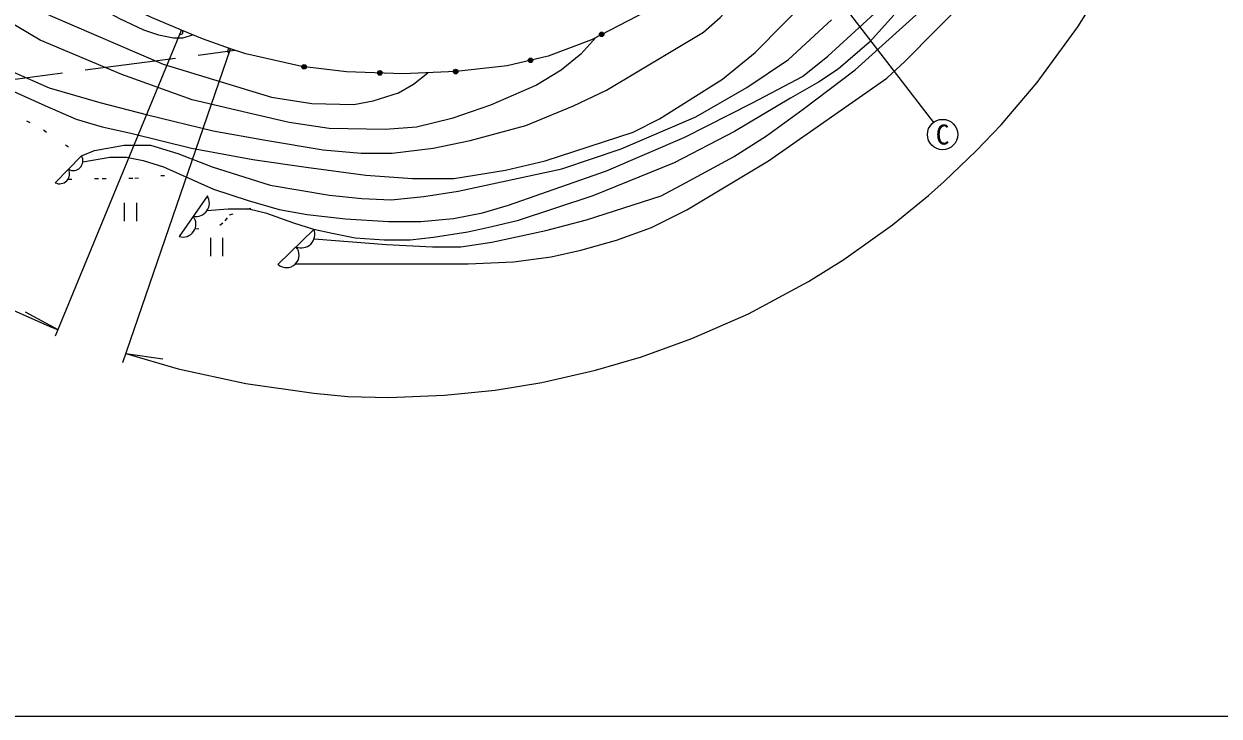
# Model space of a CAD drawing. Units: millimetres at full size, sheet at 1:1000; details may follow other scales. Extents: x 40000 to 680000, y 20000 to 380000.
# Drawn here: x 474818 to 553549, y 205000 to 250573 of the extents above; entities that cross this region are included whole.
import ezdxf
from ezdxf.enums import TextEntityAlignment as Align

# ---------------------------------------------------------------- set-up
doc = ezdxf.new("R2010")
doc.units = ezdxf.units.MM
doc.header["$LTSCALE"] = 1000
doc.linetypes.add('DASHED', pattern=[7.5, 6, -1.5])
doc.linetypes.add('DOTTED', pattern=[1.75, 0.25, -1.5])
for name, color, linetype, lineweight in [('M-BGD', 7, 'Continuous', 13), ('M-STR-HTXT', 7, 'Continuous', 13), ('M-STR-STRC', 7, 'Continuous', 13), ('M-TTL-BAND', 7, 'Continuous', 25)]:
    doc.layers.add(name, color=color, linetype=linetype, lineweight=lineweight)
doc.styles.add('ＭＳ ゴシック', font='')
doc.styles.get('ＭＳ ゴシック').set_extended_font_data('MS Gothic')

msp = doc.modelspace()

# ---------------------------------------------------------------- hatches: boundary and pattern name
at = {"layer": 'M-BGD'}
for points in [[(513011, 249952, -1), (512744, 249815, -1)], [(508339, 248212, -0.41421), (508228, 248031, -0.41421), (508047, 248142, -1)], [(493430, 247728, -0.41421), (493264, 247596, -0.41421), (493132, 247762, -1)], [(498411, 247341, -0.41421), (498256, 247197, -0.41421), (498111, 247352, -1)], [(503407, 247439, -0.41421), (503263, 247283, -0.41421), (503107, 247426, -1)]]:
    msp.add_hatch(color=256, dxfattribs=at).paths.add_polyline_path(points)

# ---------------------------------------------------------------- linework, layer by layer
at = {"layer": 'M-BGD', "linetype": 'DASHED'}
msp.add_line((471417, 246561), (488715, 248843), dxfattribs=at)
at = {"layer": 'M-BGD'}
for p, q in [((476879, 240118), (478616, 241886)), ((481430, 238791), (481430, 237591)), ((482230, 238791), (482230, 237591)), ((486901, 239245), (485035, 236577)), ((491556, 234747), (493924, 237045)), ((487110, 236483), (487110, 235283)), ((487910, 236483), (487910, 235283))]:
    msp.add_line(p, q, dxfattribs=at)
for points in [[(446018, 272955), (446969, 273039), (448054, 272999), (448736, 272800), (449570, 272421), (450978, 271558), (453812, 269512), (459326, 264839), (465078, 260342), (468673, 258107), (471411, 256517), (479179, 251991), (481118, 250937), (482699, 250180), (483690, 249845), (484671, 249667), (485307, 249667), (485929, 249862)], [(445950, 272106), (447281, 272106), (448132, 271883), (448998, 271445), (449768, 270962), (453109, 268346), (457419, 264333), (463923, 259063), (470169, 254766), (476541, 251123), (484001, 247922), (491123, 245755), (493788, 245322), (496542, 245268), (497832, 245502), (499483, 246046), (500471, 246616), (501419, 247357)], [(485205, 250167), (483233, 250998), (480061, 252518), (477012, 254541), (473896, 257065), (464982, 264402)], [(512495, 249686), (511511, 248577), (510213, 247524), (508578, 246547), (505551, 245225), (502996, 244347), (500675, 243780), (498616, 243631), (494922, 243682), (492288, 244078), (489928, 244629), (485907, 245579), (481268, 247239), (475887, 249503), (469587, 253263), (463511, 257418), (460169, 259925), (458028, 261641), (456792, 262473), (455755, 263087), (454642, 263580), (453318, 263708)], [(474095, 247423), (476489, 246372), (479820, 245409), (482951, 244580), (487279, 243528), (490723, 242911), (494529, 242275), (497029, 242052), (499083, 242052), (501775, 242386), (504209, 242901), (507891, 243895), (511025, 245169), (513187, 246210), (519575, 250022), (520686, 251003), (521698, 252123), (523372, 254229), (524009, 255641), (524187, 257296)], [(473951, 246210), (476200, 245200), (478259, 244306), (479979, 243806), (481867, 243387), (485860, 242397), (489904, 241653), (493415, 241130), (497344, 240605), (500421, 240403), (503134, 240403), (506547, 240934), (509165, 241565), (514956, 243449), (516693, 244332), (520828, 246930), (522994, 248698), (528637, 254412)], [(492701, 234766), (496817, 234778), (504085, 234778), (507073, 234905), (509556, 235227), (511504, 235676), (513847, 236339), (516156, 237178), (518481, 238340), (523856, 241568), (531657, 247003), (532839, 248099), (536992, 252302)], [(478702, 241500), (480484, 241803), (481581, 241803), (482665, 241584), (484004, 241169), (487308, 239685), (489590, 238943), (491641, 238359), (493487, 238023), (495995, 237733), (498840, 237559), (500958, 237559), (503106, 237756), (505034, 238127), (506729, 238638), (513202, 240907), (518351, 243112), (522821, 245375), (526109, 247103), (527765, 248458), (530846, 251254)], [(516401, 251702), (512202, 249535), (509347, 248451), (506647, 247810), (503283, 247434), (499789, 247291), (496063, 247427), (493127, 247762), (489427, 248595), (488433, 248942)], [(493930, 236418), (498703, 236040), (501723, 235904), (503600, 235904), (505637, 236199), (509197, 236962), (511868, 237663), (516787, 239243), (518407, 240109), (521560, 241815), (523738, 243199), (526150, 244962), (529574, 247554), (533589, 251174)], [(478616, 241886), (479473, 242234), (481432, 242584), (483165, 242584), (484962, 242037), (487220, 241169), (491040, 239965), (494938, 239307), (497082, 239087), (499015, 238991), (501169, 239203), (503424, 239552), (510259, 241037), (514167, 242343), (519090, 244444), (522437, 246387), (525180, 248221), (528014, 250852)], [(532122, 251143), (530518, 249378), (528453, 247597), (527152, 246745), (525313, 245676), (521634, 243495), (517651, 241436), (512293, 239254), (507301, 237607), (505634, 237210), (504061, 236872), (501802, 236508), (500259, 236343), (498539, 236343), (496642, 236471), (495127, 236777), (493924, 237045), (492607, 237447), (490819, 238086), (489630, 238382), (488273, 238382), (486876, 238269)], [(488433, 248942), (486585, 249585), (485205, 250167)]]:
    msp.add_lwpolyline(points, dxfattribs=at)
at = {"layer": 'M-BGD', "linetype": 'DOTTED'}
for points in [[(466136, 249020), (467580, 248435), (469402, 247701), (470761, 246725), (473440, 245031), (476104, 243595), (478616, 241886)], [(477725, 240353), (479983, 240402), (482123, 240422), (483834, 240596), (485193, 240635)], [(486088, 237073), (487720, 237323), (488070, 237605), (488366, 237993), (489528, 238382), (490615, 238651)]]:
    msp.add_lwpolyline(points, dxfattribs=at)
at = {"layer": 'M-BGD'}
for centre in [(512878, 249884), (508193, 248177), (493281, 247745), (498261, 247347), (503257, 247433)]:
    msp.add_circle(centre, 150, dxfattribs=at)
for centre, radius, start, end in [((485146, 250029), 150, 248.08723, 67.13489), ((488384, 248800), 150, 71.04934, 251.04934), ((478063, 241561), 642, 240.52342, 30.50799), ((477173, 240697), 650, 243.0914, 27.94001), ((486152, 238776), 884, 258.00157, 32.06288), ((485297, 237388), 851, 252.09449, 37.96996), ((493086, 236723), 897, 247.27752, 20.97548), ((492118, 235352), 826, 227.0631, 41.18989)]:
    msp.add_arc(centre, radius, start, end, dxfattribs=at)
at = {"layer": 'M-STR-HTXT'}
for p, q in [((524719, 257101), (534726, 244083)), ((476909, 230030), (485205, 250167)), ((481339, 228282), (488433, 248942)), ((477078, 230439), (474915, 231601)), ((481542, 228873), (483972, 228519))]:
    msp.add_line(p, q, dxfattribs=at)
for points in [[(481542, 228873), (484970, 227871), (489426, 226905), (493912, 226257), (496155, 226051), (498866, 225979), (502525, 226122), (505869, 226468), (508930, 226967), (512472, 227770), (515501, 228657), (518826, 229854), (522546, 231491), (526495, 233609), (528819, 235059), (532030, 237345), (534409, 239278), (535439, 240187), (537555, 242206), (539191, 243925), (541562, 246706), (544243, 250371), (546153, 253435)], [(450468, 248874), (458545, 241629), (459161, 241095), (460641, 239889), (462858, 238212), (465051, 236693), (467162, 235351), (470211, 233607), (472749, 232314), (476474, 230662), (477078, 230439)]]:
    msp.add_lwpolyline(points, dxfattribs=at)
at = {"layer": 'M-STR-STRC'}
msp.add_circle((535335, 243290), 1000, dxfattribs=at)
at = {"layer": 'M-TTL-BAND'}
msp.add_line((40000, 205000), (579000, 205000), dxfattribs=at)

# ---------------------------------------------------------------- texts
at = {"layer": 'M-STR-STRC', "style": 'ＭＳ ゴシック'}
msp.add_text('C', height=1320, dxfattribs=at).set_placement((535335, 243290), align=Align.MIDDLE_CENTER)

doc.saveas('drawing.dxf')
